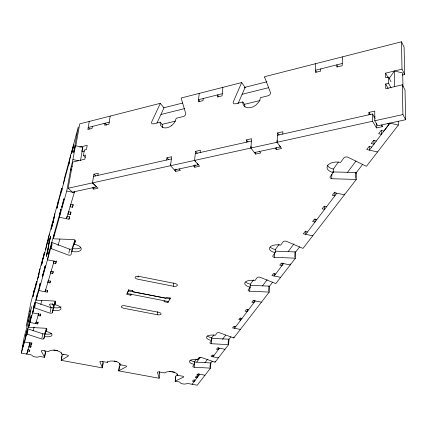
<?xml version="1.0" encoding="UTF-8"?>
<svg xmlns="http://www.w3.org/2000/svg" width="427" height="427" viewBox="0 0 427 427"><rect width="100%" height="100%" fill="white"/><g stroke="black" fill="none" stroke-linecap="round" stroke-linejoin="round"><path stroke-width="0.64" d="M368.965 114.783L368.971 112.381L374.762 111.079L374.783 120.761L377.676 125.794L405.65 119.715L405.015 90.06L402.319 84.808L385.762 88.688L385.725 83.991L388.613 83.302L391.068 87.941M369.446 146.37L369.446 150.144L389.894 123.141L398.316 125.095L398.247 121.183M355.483 178.251L355.536 172.524L332.558 171.91M275.356 251.161L294.998 251.914A2.386 1.142 2.6 0 1 295.676 252.005L295.404 258.234A2.391 1.137 2.7 0 0 294.726 258.143L274.38 257.348A2.386 1.142 3.3 0 1 272.88 255.837L275.175 252.672A8.476 4.099 3.1 0 1 269.885 247.238A8.476 4.099 3.1 0 1 280.64 245.13L283.218 241.634A2.455 1.201 2.8 0 1 286.165 241.202L302.423 248.167A2.461 1.19 2.3 0 0 303.047 248.349L356.257 179.505L356.315 172.631A2.781 1.516 -0.4 0 0 355.536 172.524M344.408 193.949L344.392 194.856L334.304 192.652L332.313 195.304L334.827 195.849L334.907 192.102M342.363 56.876L342.198 65.721L336.775 67.082L336.823 64.867L337.81 66.564M356.257 179.505A2.797 1.505 -0.3 0 0 355.472 179.404L331.742 178.742A2.781 1.511 0.5 0 1 330.172 176.773L333.241 172.535L333.322 169.081L338.355 162.095M331.742 178.742L331.848 174.168M324.691 206.033L324.6 209.353L322.145 208.824L324.04 206.3L326.511 206.828M171.851 125.394L174.462 122.656L176.276 118.252L183.231 116.55A2.653 1.815 -40.3 0 0 185.553 114.671L185.809 113.844L181.256 98.407A2.637 1.777 -39.7 0 1 181.256 97.97L241.655 82.566L233.158 102.197L233.259 102.955A2.743 1.9 -37.4 0 0 234.113 103.74A2.759 1.916 -37.6 0 0 235.426 103.766L242.83 101.957L244.554 104.305L244.938 106.963M315.105 218.998L315.003 222.024L312.596 221.512L314.411 219.104L316.829 219.617M320.746 68.912L320.677 71.117L315.366 72.451L315.681 63.682M305.817 231.028L305.695 234.316L336.828 193.201M294.774 257.102L294.998 251.914M290.264 263.913L290.216 264.948L281.302 263.117L279.77 265.156L281.996 265.61L282.124 263.043M282.754 134.062L282.882 131.73L277.598 132.92L277.059 142.266L281.569 148.468L276.312 149.605L275.185 148.068M274.38 257.348L274.609 253.206M275.175 252.672L275.346 249.544L279.157 244.255M274.251 273.526L274.118 276.013L283.533 263.576M276.312 149.605L276.424 147.667M277.059 142.266L277.16 140.504M268.631 291.059L268.914 286.127L250.067 285.311M211.477 338.253A1.964 0.79 5.3 0 0 211.808 338.333L228.456 339.182A1.964 0.79 4.9 0 1 229.016 339.257L228.6 344.669A1.97 0.785 4.9 0 0 228.034 344.594L211.338 343.73A1.97 0.785 5.3 0 1 209.972 342.657L211.541 340.484A6.971 2.813 5.3 0 1 206.711 336.636A6.971 2.813 5.3 0 1 215.272 335.339L216.9 333.097A2.012 0.822 5.1 0 1 219.377 332.713L233.291 337.784A2.007 0.811 4.8 0 0 233.815 337.917L269.207 292.132L269.544 286.207A2.22 0.998 3.6 0 0 268.914 286.127M254.097 300.08L253.932 302.663L251.866 302.257L253.174 300.517L261.457 302.156M269.207 292.132A2.226 0.993 3.7 0 0 268.572 292.047L249.667 291.214L249.934 287.275M249.667 291.214A2.22 0.993 4.2 0 1 248.21 289.885L250.206 287.131L250.409 284.158L253.505 279.861M247.334 309.287L247.18 311.582L245.151 311.182L246.411 309.511L248.445 309.911M259.568 151.462L260.721 152.978L255.576 154.088L255.714 152.167M255.576 154.088L250.905 148.02L251.033 146.274M240.919 318.142L240.785 320.02L238.794 319.636L240.006 318.024L242.002 318.414M250.905 148.02L251.583 138.764L246.464 139.917L246.288 142.212M233.815 337.917L233.884 337.004M234.669 326.42L234.53 328.283L255.245 300.928M228.103 343.692L228.456 339.182M75.707 146.269L79.742 123.867L160.226 103.334A2.578 1.719 -41 0 1 160.066 103.948L151.494 122.287L151.548 123.019A2.61 1.761 -41.8 0 0 152.274 123.798A2.626 1.772 -41.8 0 0 153.458 123.841L160.242 122.175L162.137 124.369L162.586 127.55M218.528 347.706L218.368 349.622L216.505 349.27L217.556 347.866L225.034 349.281M194.055 361.909A1.852 0.705 5.7 0 0 194.675 362.075L210.346 362.934A1.852 0.705 5.4 0 1 210.874 363.003L210.431 368.175A1.857 0.699 5.4 0 0 209.897 368.106L194.184 367.236A1.857 0.699 5.8 0 1 192.86 366.265L194.258 364.338A6.565 2.503 5.7 0 1 189.588 360.868A6.565 2.503 5.7 0 1 197.578 359.764L199.019 357.767A1.895 0.731 5.6 0 1 201.33 357.442L214.573 362.048A1.889 0.726 5.3 0 0 215.069 362.171L215.144 361.295M209.972 367.241L210.346 362.934M213.084 354.896L212.918 356.817L219.43 348.218M211.541 340.484L211.781 337.768L213.9 334.827M211.338 343.73L211.733 339.23M198.945 373.673L198.779 375.488L197.023 375.168L197.103 374.319M197.103 376.982L197.028 377.826L195.267 377.505L196.18 376.288L197.931 376.609M194.381 379.72L194.21 381.519L192.486 381.204L193.383 380.009L195.128 380.329M222.873 87.354L222.077 95.84L217.279 97.046L217.482 94.917L218.651 96.459M197.573 359.764L197.658 358.888M194.258 364.338L194.509 361.738L196.345 359.192M194.184 367.236L194.595 362.934M210.431 368.175L197.269 385.202L188.515 383.606A1.777 0.64 5.9 0 0 186.604 383.702A3.56 1.286 6 0 1 182.799 383.894A3.56 1.286 6 0 1 180.13 382.523A1.777 0.64 6.1 0 0 178.796 381.834L175.161 381.167L175.684 376.166A1.772 0.651 6.1 0 1 175.876 376.011L177.931 375.023M175.161 381.167A1.777 0.646 6.1 0 1 175.353 381.012L175.791 376.844M200.162 152.53L200.396 150.272L195.545 151.361L194.579 160.419L199.574 166.21L194.749 167.256L193.5 165.82M175.353 381.012L183.669 377.094A1.804 0.662 6 0 0 182.361 376.166L177.12 375.205L177.253 373.935M194.749 167.256L195.016 164.753M203.241 98.504L203.017 100.617L198.315 101.802L199.228 93.385M173.303 286.229A3.299 1.473 6.4 0 0 177.264 285.487A3.299 1.473 6.4 0 0 174.84 283.48L139.09 276.397A3.32 1.489 7.4 0 0 135.188 277.16A3.32 1.489 7.4 0 0 137.75 279.199L173.303 286.229L173.666 282.978M120.969 364.909L119.533 365.677A1.793 0.662 7.4 0 0 119.368 365.838L118.69 370.86L159.127 378.242L159.735 373.049L159.308 371.607M164.374 300.784L163.893 301.638L168.003 302.439L168.147 301.174M170.095 297.731L169.951 299.001L128.34 290.867L127.097 293.498L168.489 301.574M157.312 314.731A3.101 1.302 6.7 0 0 160.995 314.096A3.101 1.302 6.7 0 0 158.673 312.308L125.004 305.807A3.117 1.318 7.6 0 0 121.375 306.458A3.117 1.318 7.6 0 0 123.819 308.278L157.312 314.731L157.68 311.625M179.153 168.937L180.424 170.357L175.694 171.376L175.972 169.017M175.694 171.376L170.565 165.703L170.768 164.011M170.565 165.703L171.649 156.73L166.941 157.793L166.663 160.018M138.006 277.24L138.177 275.943M168.003 302.439L170.442 298.153L166.3 297.341L165.815 298.206L132.525 291.7L132.696 290.424M118.69 370.86A1.799 0.657 7.4 0 1 118.855 370.7L119.421 366.51M118.855 370.7L126.568 366.617A1.82 0.673 7.3 0 0 125.143 365.661L119.806 364.685L119.976 363.409M132.525 291.7L132.946 290.814L128.757 289.992L126.686 294.384L130.843 295.196L131.014 293.925M128.34 290.867L128.511 289.591M63.922 354.09L62.171 355.157A1.815 0.673 8.6 0 0 62.027 355.323L61.184 360.361L102.363 367.877A1.804 0.662 7.8 0 0 102.373 367.69L99.849 361.712A1.831 0.678 7.8 0 1 101.946 361.402L107.316 362.39L107.439 361.541M102.496 366.846L103.099 362.662L102.688 361.669M102.363 367.877L103.083 362.854A1.799 0.667 7.8 0 0 103.099 362.662M110.214 116.091L108.901 124.22L104.652 125.287L104.983 123.248L88.208 127.476L89.547 128.853M97.9 175.396L98.253 173.229L93.913 174.205L92.467 182.889L96.619 186.877L72.382 192.145L68.149 188.243L72.868 162.025L84.802 159.228L85.528 155.033L83.42 155.529L84.386 149.973L86.489 149.471L87.209 145.324L79.726 147.134M92.504 182.879L98.029 188.19L93.705 189.124L94.004 187.32M61.184 360.361A1.82 0.667 8.6 0 1 61.328 360.196L68.416 355.947A1.841 0.683 8.6 0 0 66.863 354.965L61.429 353.967L61.643 352.691M61.328 360.196L62.027 355.995M74.901 239.953L72.12 248.589A2.284 1.062 9.6 0 1 69.564 249.154L52.388 242.653A2.311 1.073 10.2 0 0 51.752 242.477L50.653 248.461A2.322 1.067 10.1 0 1 51.288 248.631L68.533 255.111A2.29 1.051 9.6 0 0 70.999 254.727L72.595 248.509A8.102 3.79 9.5 0 0 80.522 247.804M72.083 251.503A8.113 3.774 9.5 0 0 81.189 249.475A8.113 3.774 9.5 0 0 74.431 244.26L74.949 241.228L71.608 251.562M68.88 253.12L69.564 249.154M92.371 126.424L92.024 128.452L87.855 129.498L89.259 121.439M55.227 301.035L53.22 307.269A2.023 0.833 9.4 0 1 50.984 307.691L35.649 302.375A2.034 0.838 9.8 0 0 35.083 302.231L34.064 307.702A2.044 0.827 9.8 0 1 34.624 307.846L50.018 313.135A2.028 0.822 9.4 0 0 52.259 312.724L53.06 308.177M44.691 356.289L45.433 352.088L44.611 350.546M37.112 281.558A1.868 0.801 10.1 0 0 36.594 281.425L30.979 302.22L26.239 326.345L31.571 306.543L29.015 320.079L28.62 321.526L28.94 319.823L24.28 336.7L21.35 353.092L30.579 354.773A1.831 0.667 9.3 0 1 31.945 355.301L32.548 355.947A3.667 1.34 9.2 0 0 38.313 356.999L39.241 356.63A1.825 0.667 9.1 0 1 40.768 356.636L44.557 357.324L45.443 352.286A1.825 0.678 9.1 0 0 45.433 352.088M59.876 213.372L60.896 208.984L59.385 217.279L68.966 219.243L69.42 216.649M53.028 310.344L55.35 301.916L54.864 304.686A7.179 2.946 9.3 0 1 60.976 308.854A7.179 2.946 9.3 0 1 53.028 310.344L52.259 312.724M68.277 212.208L67.946 214.087L70.354 214.584L70.818 211.973M74.485 191.333L74.255 192.625L66.735 191.05L53.375 238.736A2.359 1.11 10.2 0 0 54.048 238.826L73.497 239.558A2.349 1.11 9.6 0 1 75.456 241.09L74.431 244.26M80.506 160.541L82.827 147.31L75.43 145.703L73.577 152.455L78.322 126.878L64.498 178.086L63.458 183.77A2.29 1.19 10.7 0 0 63.783 183.823M70.471 204.65L70.097 206.764L72.542 207.266L73.033 204.458M44.552 336.519A6.757 2.61 9.2 0 0 51.993 335.248A6.757 2.61 9.2 0 0 46.175 331.501L46.644 328.859L43.869 338.632A1.911 0.731 9.3 0 1 41.766 338.985L27.216 334.186A1.921 0.737 9.6 0 0 26.682 334.058L27.664 328.827A1.916 0.742 9.7 0 1 28.198 328.955L42.7 333.781A1.905 0.737 9.3 0 0 44.798 333.423L46.415 328.406M67.023 216.201L66.569 218.752L74.538 191.675M50.178 312.228L50.984 307.691M41.921 338.115L42.7 333.781M53.893 261.11L53.54 263.064L55.74 263.502L56.209 260.892M43.869 338.632L44.643 334.288M73.097 148.164L73.732 144.918L71.56 153.763L73.636 145.207M54.864 304.686L55.659 302.215A2.076 0.859 9.4 0 0 53.893 300.998L36.781 300.192A2.076 0.859 9.8 0 1 36.188 300.117L38.868 290.547L47.178 292.153L47.52 290.275M50.914 271.321L50.599 273.061L52.756 273.483L53.316 271.615L51.149 271.188M48.166 280.614L47.819 282.514L49.938 282.925L50.279 281.025M75.43 145.703L72.926 159.57L70.338 170.405L70.695 169.103L71.933 169.364M66.735 191.05L70.695 169.103M52.756 273.483L53.103 271.556M46.175 331.501L46.885 329.318A1.954 0.763 9.3 0 0 45.203 328.224L29.121 327.408A1.959 0.763 9.7 0 1 28.566 327.333L29.922 322.486L37.683 323.944L38.03 322.038M53.375 238.736L54.491 232.678A2.354 1.121 10.2 0 0 54.827 232.731M38.505 313.375L38.099 315.564L40.074 315.937L40.474 313.749M45.449 289.874L45.102 291.748L54.112 261.116M69.003 163.29L68.646 165.238L70.727 155.006M61.931 207.084L62.502 203.946M71.656 153.485L72.195 150.544M27.894 349.82L27.67 351.031L29.49 351.362L29.644 350.519M29.068 345.79L28.855 346.927L30.712 347.268L31.027 345.56M31.454 344.093L31.678 342.87M29.975 342.502L29.639 344.343L31.486 344.68L31.822 342.844M58.366 200.807L56.999 208.195L57.917 204.223M35.98 322.289L35.74 323.581L38.558 314.005M49.121 251.925L49.479 249.966L47.477 259.803L56.321 261.554L55.74 263.502M62.278 188.745A2.242 1.148 10.7 0 0 61.669 188.563L60.634 194.184A2.247 1.142 10.6 0 1 60.794 194.216M51.288 248.631L52.206 243.646M61.936 190.613L62.171 189.326M34.624 307.846L35.478 303.282M36.188 300.117L37.218 294.577M39.428 286.661L40.261 283.058L38.868 290.547L50.653 248.461M47.883 241.255L47.557 243.027L49.377 234.092M42.503 276.605L45.246 265.845L42.449 276.755L43.031 273.75M52.617 222.083L51.283 229.278L52.147 225.515M46.639 255.527L49.511 240.054M47.429 252.677L50.306 237.14M53.311 221.223L52.975 223.043L54.864 213.772L53.855 219.216L51.619 227.474M44.659 268.893L45.193 266.005M25.198 338.083L30.925 317.149M34.037 291.262L34.267 290.04L33.034 296.573L33.749 293.445M26.682 332.361L27.403 329.212L27.077 330.941M34.635 290.173L34.325 291.822L35.046 288.652M36.594 281.425L35.66 286.384A1.873 0.795 10 0 1 36.055 286.48M27.216 334.186L28.033 329.825M36.733 283.565L36.957 282.386M29.559 322.043L28.566 327.333L29.58 323.709M37.635 279.109L38.574 274.091L44.344 252.72A1.98 0.902 10.2 0 1 44.894 252.869M30.504 318.665L31.256 315.377L29.922 322.486L34.064 307.702M38.611 275.49L38.297 277.176L39.999 268.813M40.074 315.937L40.538 314.379L32.612 312.879L34.411 304.061L34.069 305.865M42.828 258.351L41.542 265.204L42.326 261.783M44.344 252.72L43.378 257.892A1.986 0.897 10.2 0 1 43.794 257.999M23.058 346.158L23.538 343.618M25.833 335.403L26.154 333.69L24.472 341.952L31.892 343.319L31.486 344.68M63.287 202.238L63.858 199.083M61.669 188.563L46.57 244.479L45.593 249.71A2.023 0.929 10.3 0 0 45.886 249.758M33.343 294.94L39.054 273.867M41.862 263.486L48.39 239.398M57.341 206.342L69.67 160.835M29.212 311.577L29.399 310.877M48.822 243.742L48.561 244.698L50.573 236.158L49.617 240.844M47.333 251.791L46.378 256.472L48.39 247.959L48.123 248.92M24.131 341.509L24.36 340.703L23.645 344.061M33.626 307.456L39.914 284.921M48.566 253.91L60.522 211.05M21.35 353.092L26.682 334.058M32.612 312.879L33.696 309.009M81.776 150.977L82.827 147.31M33.06 330.765L34.139 327.093M40.768 304.446L41.889 300.619M58.008 245.562L59.881 239.163M30.039 342.977L26.773 354.079L27.445 351.8M29.49 351.362L29.879 350.044L28.038 349.708M30.712 347.268L31.112 345.923L29.271 345.582M37.683 323.944L38.131 322.438L36.183 322.075M47.178 292.153L47.696 290.419L45.614 290.018M49.938 282.925L50.471 281.126L48.352 280.715M68.966 219.243L69.654 216.932L67.252 216.441M70.354 214.584L71.058 212.235L68.635 211.733M72.542 207.266L73.263 204.853L70.813 204.346M237.962 103.798L244.901 87.93M156.939 123.088L163.781 108.362A2.541 1.692 -41.6 0 0 163.936 107.753L160.226 103.334M130.843 295.196L131.26 294.326M389.248 78.312L394.425 70.989L402.693 72.98L402.965 86.622M196.74 362.096L200.167 357.378M204.896 362.849L207.645 359.182M222.494 339.348L225.611 335.19M262.424 286.01L267.121 279.738M288.134 251.668L294.016 243.812M347.311 172.625L356.038 160.974M197.023 375.168L197.952 373.935L204.976 375.232M192.129 384.268L199.708 374.26M210.628 363.324L212.224 361.231M228.52 339.903L230.895 336.796M269.127 286.757L272.709 282.071M295.265 252.544L299.653 246.801M355.819 173.282L362.667 164.315M215.069 362.171L228.6 344.669M295.404 258.234L275.837 283.549A2.284 1.035 3.4 0 1 275.255 283.384L259.894 277.198A2.279 1.046 3.9 0 0 257.187 277.555L254.951 280.582A7.878 3.565 4.1 0 0 245.071 282.354A7.878 3.565 4.1 0 0 250.206 287.131M398.316 125.095L366.51 166.242A2.893 1.591 -1 0 1 365.8 166.012L347.573 157.051A2.882 1.607 -0.3 0 0 344.055 157.686L340.591 162.399A9.906 5.466 0.2 0 0 327.701 165.414A9.906 5.466 0.2 0 0 333.241 172.535M198.566 358.547L199.857 357.218M402.175 75.077L404.684 74.479L404.102 47.189L401.476 41.798L264.591 76.711A2.786 1.921 -35.4 0 0 264.617 77.159M163.69 107.817L182.703 103.019M244.57 87.418L266.971 81.77M222.275 93.71L198.544 99.688L199.745 101.21M342.24 63.5L315.446 70.247L316.476 71.928M103.926 123.515L109.227 122.181M160.995 114.479L184.549 108.613M242.13 94.276L268.476 87.722M162.137 124.369L175.577 121.097M244.554 104.305L260.075 100.526M390.988 81.733L388.543 77.079L385.666 77.767L385.618 73.14L402.015 69.174L404.684 74.479M81.941 151.633L84.429 151.041M93.588 176.362L171.376 158.967M195.304 153.613L251.418 141.07M277.465 135.242L372.59 113.972L375.162 118.471M373.796 117.003L375.077 116.72M68.149 188.243L372.595 121.241L376.465 127.929L382.266 126.675L382.261 125.463M374.783 120.761L402.907 114.569L405.65 119.715M387.743 123.606L389.894 123.141L383.868 131.094L381.092 130.454L378.637 133.715L381.402 134.35L381.38 130.742M174.419 169.967L198.336 164.774L197.087 163.327M254.417 152.583L280.448 146.925L279.322 145.377M53.717 349.916L57.624 350.636M114.078 361.023L116.955 361.552M169.535 371.223L171.11 371.517M172.049 371.687L174.873 372.205M218.41 357.847L211.087 356.47L212.102 355.12L213.943 355.467M54.715 304.697L51.507 304.083A1.809 0.747 9.4 0 0 49.511 304.462L51.096 307.803M240.39 329.414L232.571 327.904L233.74 326.356L235.704 326.735M275.591 274.065L273.403 273.622L271.94 275.57L280.646 277.331M307.435 232.021L305.07 231.519L303.341 233.82L312.745 235.8M71.09 166.226L72.323 166.493M72.926 159.57L78.525 160.771M371.789 147.048L369.072 146.429L366.74 149.53L377.537 151.975M376.347 141.027L373.604 140.403L371.228 143.563L373.956 144.182L373.951 140.221M92.328 187.811L93.705 189.124M93.913 174.205L95.744 175.988M83.42 155.529L85.24 157.328M104.983 123.248L106.734 125.111M166.941 157.793L168.649 159.693M194.579 160.419L195.833 161.876M195.545 151.361L197.205 153.309M246.464 139.917L248.023 141.951M277.598 132.92L279.093 135.007M241.655 82.566L245.05 87.3M368.971 112.381L370.262 114.623M381.316 125.004L382.266 126.675M385.725 83.991L388.191 88.613M385.618 73.14L387.764 77.212M52.211 303.538L53.508 306.303A1.777 0.731 9.4 0 1 53.53 306.469M264.623 77.159L270.617 92.985L270.387 93.833A2.802 1.959 -35.8 0 1 267.932 95.808L260.337 97.671A9.72 6.789 -36.8 0 1 258.602 102.234L255.88 105.095A9.72 6.789 -36.8 0 1 246.262 107.428C243.998 106.654 242.579 104.311 242.83 101.957M401.476 41.798L402.015 69.174M402.319 84.808L402.907 114.569M394.425 70.989L394.655 86.585M388.543 77.079L388.613 83.302M376.449 123.104L376.465 127.929M372.59 113.972L372.595 121.241M171.857 125.399A9.229 6.272 -41.2 0 1 163.05 127.524L161.011 125.922A9.229 6.272 -41.2 0 1 160.232 122.181M245.034 87.305A2.674 1.831 -37.6 0 1 244.879 87.93M381.605 130.416A2.236 0.742 -75.2 0 1 381.439 130.667M333.322 169.081A9.885 5.482 0.1 0 1 327.296 165.1M275.346 249.544A8.465 4.115 3.1 0 1 270.355 247.121M250.409 284.158A7.867 3.581 4.1 0 1 245.674 282.007M44.557 357.324A1.831 0.667 9.1 0 0 44.541 357.127L41.195 350.957A1.857 0.689 9.1 0 1 43.239 350.626L48.705 351.629A6.48 2.407 8.9 0 1 55.905 350.482A6.48 2.407 8.9 0 1 61.429 353.967M107.316 362.39A6.4 2.375 7.5 0 1 114.719 361.301A6.4 2.375 7.5 0 1 119.806 364.685M159.127 378.242A1.788 0.651 6.6 0 0 159.164 378.055L157.435 372.28A1.809 0.667 6.5 0 1 159.586 371.986L164.859 372.952A6.336 2.332 6.3 0 1 172.46 371.922A6.336 2.332 6.3 0 1 177.12 375.205M159.735 373.049A1.783 0.657 6.6 0 1 159.693 373.235M60.992 306.767A7.163 2.957 9.4 0 1 53.514 307.6M51.55 333.53A6.752 2.621 9.3 0 1 45.016 333.898M194.509 361.738A6.56 2.514 5.7 0 1 190.405 360.142M211.781 337.768A6.96 2.824 5.3 0 1 207.474 336.006M64.658 178.118A2.284 1.196 10.7 0 1 64.498 178.086M23.01 346.26L24.328 340.799L23.01 346.26M61.808 207.282L63.906 198.918L61.808 207.282"/></g></svg>
